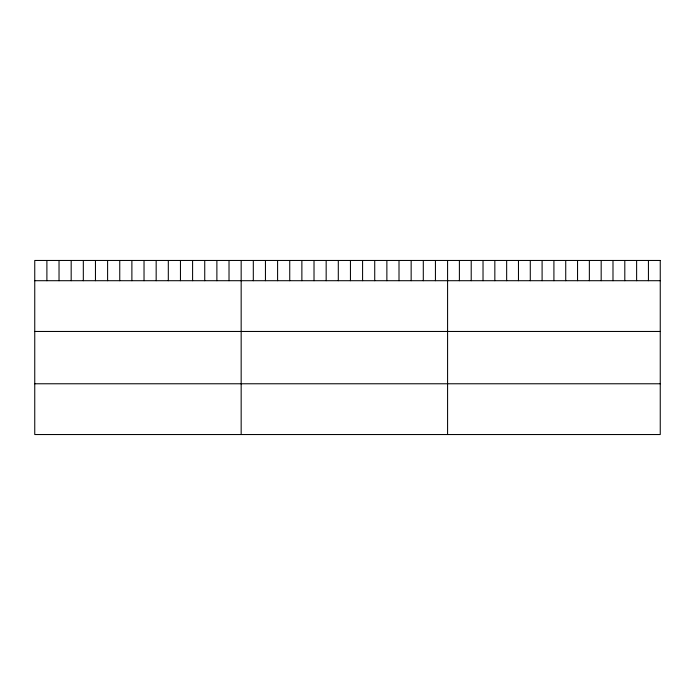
<?xml version="1.0" encoding="UTF-8"?>
<svg xmlns="http://www.w3.org/2000/svg" width="695" height="695" viewBox="0 0 695 695"><rect width="100%" height="100%" fill="white"/><g stroke="black" fill="none" stroke-linecap="round" stroke-linejoin="round"><path stroke-width="1.04" d="M34.75 280.702L660.25 280.702M34.75 331.463L660.25 331.463M34.75 383.77L660.25 383.77M648.435 260.46L648.435 280.702M636.62 260.46L636.62 280.702M624.805 260.46L624.805 280.702M612.99 260.46L612.99 280.702M601.175 260.46L601.175 280.702M589.36 260.46L589.36 280.702M577.545 260.46L577.545 280.702M565.73 260.46L565.73 280.702M553.915 260.46L553.915 280.702M542.1 260.46L542.1 280.702M530.285 260.46L530.285 280.702M518.47 260.46L518.47 280.702M506.655 260.46L506.655 280.702M494.84 260.46L494.84 280.702M483.025 260.46L483.025 280.702M471.21 260.46L471.21 280.702M459.395 260.46L459.395 280.702M447.58 260.46L447.58 434.54M435.435 260.46L435.435 280.702M423.298 260.46L423.298 280.702M411.153 260.46L411.153 280.702M399.008 260.46L399.008 280.702M386.872 260.46L386.872 280.702M374.727 260.46L374.727 280.702M362.582 260.46L362.582 280.702M350.445 260.46L350.445 280.702M338.3 260.46L338.3 280.702M326.163 260.46L326.163 280.702M314.018 260.46L314.018 280.702M301.873 260.46L301.873 280.702M289.737 260.46L289.737 280.702M277.592 260.46L277.592 280.702M265.447 260.46L265.447 280.702M253.31 260.46L253.31 280.702M241.165 260.46L241.165 434.54M229.02 260.46L229.02 280.702M216.883 260.46L216.883 280.702M204.738 260.46L204.738 280.702M192.593 260.46L192.593 280.702M180.457 260.46L180.457 280.702M168.312 260.46L168.312 280.702M156.166 260.46L156.166 280.702M144.03 260.46L144.03 280.702M131.885 260.46L131.885 280.702M119.749 260.46L119.749 280.702M107.603 260.46L107.603 280.702M95.458 260.46L95.458 280.702M83.322 260.46L83.322 280.702M71.177 260.46L71.177 280.702M59.032 260.46L59.032 280.702M46.895 260.46L46.895 280.702M660.25 260.46L34.75 260.46L34.75 434.54L660.25 434.54L660.25 260.46"/></g></svg>
